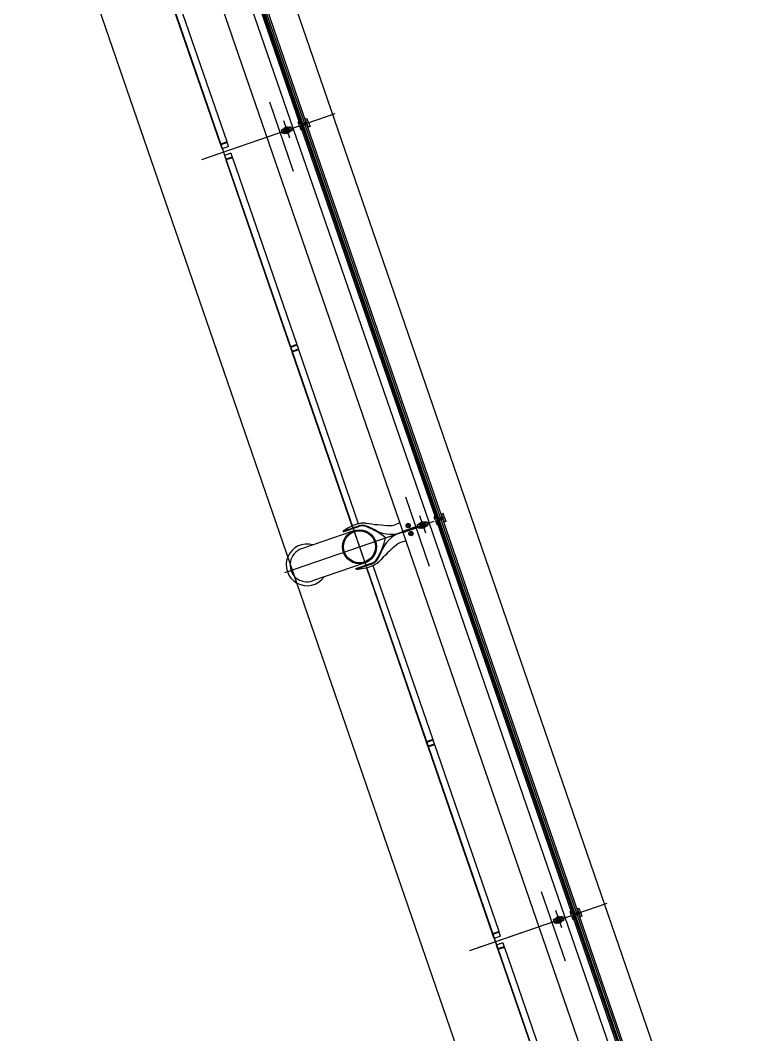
# Model space of a CAD drawing. Extents: x 809487 to 809680, y 818779 to 819225.
# Drawn here: x 809541.65 to 809546.83, y 819170.16 to 819177.45 of the extents above; entities that cross this region are included whole.
import ezdxf

# ---------------------------------------------------------------- set-up
doc = ezdxf.new("R2010")
doc.units = 0
for name, color, linetype in [('F-RC', 7, 'Continuous'), ('MAJ214__', 7, 'Continuous'), ('MAJ270__', 7, 'Continuous'), ('MAJ292__', 7, 'Continuous')]:
    doc.layers.add(name, color=color, linetype=linetype)

msp = doc.modelspace()

# ---------------------------------------------------------------- linework, layer by layer
at = {"layer": 'F-RC'}
for p, q in [((809543.0888, 819176.5606), (809542.6342, 819177.8807)), ((809543.1361, 819176.5769), (809542.6816, 819177.8966)), ((809543.1361, 819176.5769), (809543.0888, 819176.5606)), ((809543.1377, 819176.5721), (809543.0904, 819176.5558)), ((809543.1002, 819176.5275), (809543.0904, 819176.5558)), ((809543.0923, 819176.5565), (809543.0907, 819176.5612)), ((809543.1474, 819176.5438), (809543.1002, 819176.5275)), ((809543.1358, 819176.5715), (809543.1342, 819176.5762)), ((809543.1474, 819176.5438), (809543.1377, 819176.5721)), ((809543.1637, 819176.4965), (809543.1164, 819176.4802)), ((809543.1164, 819176.4802), (809543.1262, 819176.4518)), ((809543.1735, 819176.4681), (809543.1262, 819176.4518)), ((809543.1751, 819176.4634), (809543.1278, 819176.4471)), ((809543.1281, 819176.4525), (809543.1297, 819176.4478)), ((809543.1637, 819176.4965), (809543.1735, 819176.4681)), ((809543.1716, 819176.4675), (809543.1732, 819176.4627)), ((809543.1751, 819176.4634), (809543.6374, 819175.1208)), ((809543.1278, 819176.4471), (809543.5901, 819175.1045)), ((809543.6374, 819175.1208), (809543.5901, 819175.1045)), ((809543.6391, 819175.116), (809543.5918, 819175.0997)), ((809543.5918, 819175.0997), (809543.6015, 819175.0714)), ((809543.592, 819175.1051), (809543.5937, 819175.1004)), ((809543.6488, 819175.0877), (809543.6015, 819175.0714)), ((809543.6308, 819175.0762), (809543.6032, 819175.0667)), ((809543.6034, 819175.072), (809543.6051, 819175.0673)), ((809543.6504, 819175.0829), (809543.6308, 819175.0762)), ((809543.6355, 819175.1201), (809543.6372, 819175.1154)), ((809543.6391, 819175.116), (809543.6488, 819175.0877)), ((809543.6469, 819175.087), (809543.6486, 819175.0823)), ((809544.0807, 819173.8334), (809543.6504, 819175.0829)), ((809544.0336, 819173.8167), (809543.6032, 819175.0667)), ((809544.1365, 819173.5178), (809544.5669, 819172.2679)), ((809544.1839, 819173.5337), (809544.6141, 819172.2842)), ((809544.5945, 819172.2774), (809544.5669, 819172.2679)), ((809544.6158, 819172.2795), (809544.5685, 819172.2632)), ((809544.5782, 819172.2348), (809544.5685, 819172.2632)), ((809544.5704, 819172.2638), (809544.5687, 819172.2686)), ((809544.6255, 819172.2511), (809544.5782, 819172.2348)), ((809544.6272, 819172.2464), (809544.5799, 819172.2301)), ((809545.0422, 819170.8875), (809544.5799, 819172.2301)), ((809544.5818, 819172.2307), (809544.5801, 819172.2355)), ((809544.6141, 819172.2842), (809544.5945, 819172.2774)), ((809544.6139, 819172.2788), (809544.6122, 819172.2835)), ((809544.6255, 819172.2511), (809544.6158, 819172.2795)), ((809544.6253, 819172.2457), (809544.6236, 819172.2505)), ((809545.0895, 819170.9037), (809544.6272, 819172.2464)), ((809545.0895, 819170.9037), (809545.0422, 819170.8875)), ((809545.0911, 819170.899), (809545.0438, 819170.8827)), ((809545.0536, 819170.8544), (809545.0438, 819170.8827)), ((809545.0457, 819170.8834), (809545.0441, 819170.8881)), ((809545.1009, 819170.8706), (809545.0536, 819170.8544)), ((809545.0892, 819170.8984), (809545.0876, 819170.9031)), ((809545.1009, 819170.8706), (809545.0911, 819170.899)), ((809545.1171, 819170.8234), (809545.0699, 819170.8071)), ((809545.0699, 819170.8071), (809545.0796, 819170.7787)), ((809545.1269, 819170.795), (809545.0796, 819170.7787)), ((809545.1285, 819170.7903), (809545.0813, 819170.774)), ((809545.0813, 819170.774), (809545.5358, 819169.4539)), ((809545.0815, 819170.7794), (809545.0831, 819170.7746)), ((809545.1171, 819170.8234), (809545.1269, 819170.795)), ((809545.125, 819170.7944), (809545.1266, 819170.7896)), ((809545.1285, 819170.7903), (809545.5829, 819169.4706))]:
    msp.add_line(p, q, dxfattribs=at)
at = {"layer": 'MAJ214__'}
for p, q in [((809544.5869, 819173.8454), (809542.6351, 819179.5138)), ((809543.6708, 819176.7055), (809542.699, 819179.5278)), ((809543.6716, 819176.7057), (809542.6997, 819179.5281)), ((809543.681, 819176.709), (809542.7092, 819179.5313)), ((809543.6924, 819176.7129), (809542.7205, 819179.5353)), ((809543.5812, 819176.6839), (809543.5372, 819176.6687)), ((809543.5463, 819176.6639), (809543.5771, 819176.6745)), ((809543.547, 819176.6763), (809543.5688, 819176.6838)), ((809543.5477, 819176.6776), (809543.547, 819176.6763)), ((809543.547, 819176.6763), (809543.548, 819176.6735)), ((809543.5675, 819176.6844), (809543.5477, 819176.6776)), ((809543.548, 819176.6735), (809543.5698, 819176.681)), ((809543.5504, 819176.6743), (809543.5501, 819176.6737)), ((809543.5502, 819176.6732), (809543.5501, 819176.6737)), ((809543.5674, 819176.6802), (809543.568, 819176.6799)), ((809543.5675, 819176.6844), (809543.5688, 819176.6838)), ((809543.5682, 819176.6794), (809543.568, 819176.6799)), ((809543.5688, 819176.6838), (809543.5698, 819176.681)), ((809543.5847, 819176.6771), (809543.5771, 819176.6745)), ((809543.5823, 819176.6829), (809543.5927, 819176.6865)), ((809543.5927, 819176.6865), (809543.6025, 819176.6581)), ((809544.6475, 819173.8689), (809543.6757, 819176.6913)), ((809544.6483, 819173.8692), (809543.6764, 819176.6915)), ((809544.6577, 819173.8724), (809543.6859, 819176.6948)), ((809544.6691, 819173.8763), (809543.6972, 819176.6987)), ((809543.5265, 819176.6637), (809543.5369, 819176.6673)), ((809543.5363, 819176.6353), (809543.5265, 819176.6637)), ((809543.5467, 819176.6389), (809543.5363, 819176.6353)), ((809543.5386, 819176.6613), (809543.5462, 819176.6639)), ((809543.5519, 819176.6473), (809543.5443, 819176.6447)), ((809543.552, 819176.6474), (809543.5828, 819176.658)), ((809543.581, 819176.6484), (809543.5592, 819176.6409)), ((809543.5592, 819176.6409), (809543.5602, 819176.638)), ((809543.582, 819176.6455), (809543.5602, 819176.638)), ((809543.5615, 819176.6374), (809543.5602, 819176.638)), ((809543.5611, 819176.6415), (809543.5608, 819176.6425)), ((809543.5615, 819176.6374), (809543.5814, 819176.6442)), ((809543.5791, 819176.6477), (809543.5788, 819176.6487)), ((809543.581, 819176.6484), (809543.582, 819176.6455)), ((809543.5814, 819176.6442), (809543.582, 819176.6455)), ((809543.5921, 819176.6545), (809543.6025, 819176.6581)), ((809544.5032, 819173.8272), (809544.5136, 819173.8307)), ((809544.5579, 819173.8473), (809544.5139, 819173.8322)), ((809544.523, 819173.8274), (809544.5538, 819173.838)), ((809544.5237, 819173.8398), (809544.5455, 819173.8473)), ((809544.5244, 819173.841), (809544.5237, 819173.8398)), ((809544.5237, 819173.8398), (809544.5247, 819173.8369)), ((809544.5442, 819173.8479), (809544.5244, 819173.841)), ((809544.5247, 819173.8369), (809544.5465, 819173.8444)), ((809544.5271, 819173.8377), (809544.5268, 819173.8371)), ((809544.5269, 819173.8366), (809544.5268, 819173.8371)), ((809544.5441, 819173.8436), (809544.5447, 819173.8433)), ((809544.5442, 819173.8479), (809544.5455, 819173.8473)), ((809544.5449, 819173.8428), (809544.5447, 819173.8433)), ((809544.5455, 819173.8473), (809544.5465, 819173.8444)), ((809544.5614, 819173.8406), (809544.5538, 819173.838)), ((809544.559, 819173.8464), (809544.5694, 819173.8499)), ((809544.5694, 819173.8499), (809544.5727, 819173.8405)), ((809544.5727, 819173.8405), (809544.5869, 819173.8454)), ((809544.5759, 819173.831), (809544.5901, 819173.8359)), ((809544.5759, 819173.831), (809544.5792, 819173.8216)), ((809546.5419, 819168.1675), (809544.5901, 819173.8359)), ((809545.6243, 819171.0324), (809544.6524, 819173.8547)), ((809545.625, 819171.0326), (809544.6532, 819173.855)), ((809545.6344, 819171.0359), (809544.6626, 819173.8582)), ((809545.6458, 819171.0398), (809544.674, 819173.8621)), ((809544.3978, 819173.7803), (809544.5065, 819173.8177)), ((809544.401, 819173.7708), (809544.5098, 819173.8082)), ((809544.5065, 819173.8177), (809544.5032, 819173.8272)), ((809544.513, 819173.7988), (809544.5098, 819173.8082)), ((809544.5234, 819173.8024), (809544.513, 819173.7988)), ((809544.5153, 819173.8247), (809544.5229, 819173.8273)), ((809544.5286, 819173.8108), (809544.521, 819173.8082)), ((809544.5287, 819173.8108), (809544.5595, 819173.8214)), ((809544.5577, 819173.8118), (809544.536, 819173.8043)), ((809544.536, 819173.8043), (809544.5369, 819173.8015)), ((809544.5587, 819173.809), (809544.5369, 819173.8015)), ((809544.5382, 819173.8009), (809544.5369, 819173.8015)), ((809544.5378, 819173.805), (809544.5375, 819173.8059)), ((809544.5382, 819173.8009), (809544.5581, 819173.8077)), ((809544.5558, 819173.8111), (809544.5555, 819173.8121)), ((809544.5577, 819173.8118), (809544.5587, 819173.809)), ((809544.5581, 819173.8077), (809544.5587, 819173.809)), ((809544.5688, 819173.818), (809544.5792, 819173.8216)), ((809545.4799, 819170.9906), (809545.4904, 819170.9942)), ((809545.4897, 819170.9622), (809545.4799, 819170.9906)), ((809545.5346, 819171.0107), (809545.4906, 819170.9956)), ((809545.492, 819170.9881), (809545.4996, 819170.9908)), ((809545.4998, 819170.9908), (809545.5305, 819171.0014)), ((809545.5004, 819171.0032), (809545.5222, 819171.0107)), ((809545.5011, 819171.0045), (809545.5004, 819171.0032)), ((809545.5004, 819171.0032), (809545.5014, 819171.0004)), ((809545.5209, 819171.0113), (809545.5011, 819171.0045)), ((809545.5014, 819171.0004), (809545.5232, 819171.0079)), ((809545.5038, 819171.0012), (809545.5035, 819171.0006)), ((809545.5036, 819171.0001), (809545.5035, 819171.0006)), ((809545.5208, 819171.0071), (809545.5214, 819171.0067)), ((809545.5209, 819171.0113), (809545.5222, 819171.0107)), ((809545.5216, 819171.0063), (809545.5214, 819171.0067)), ((809545.5222, 819171.0107), (809545.5232, 819171.0079)), ((809545.5381, 819171.004), (809545.5305, 819171.0014)), ((809545.5357, 819171.0098), (809545.5461, 819171.0134)), ((809545.5461, 819171.0134), (809545.5559, 819170.985)), ((809546.601, 819168.1958), (809545.6291, 819171.0182)), ((809546.6017, 819168.1961), (809545.6299, 819171.0184)), ((809546.6111, 819168.1993), (809545.6393, 819171.0217)), ((809546.6225, 819168.2032), (809545.6507, 819171.0256)), ((809545.5001, 819170.9658), (809545.4897, 819170.9622)), ((809545.5053, 819170.9742), (809545.4977, 819170.9716)), ((809545.5055, 819170.9743), (809545.5362, 819170.9849)), ((809545.5344, 819170.9752), (809545.5127, 819170.9678)), ((809545.5127, 819170.9678), (809545.5136, 819170.9649)), ((809545.5354, 819170.9724), (809545.5136, 819170.9649)), ((809545.5149, 819170.9643), (809545.5136, 819170.9649)), ((809545.5145, 819170.9684), (809545.5142, 819170.9694)), ((809545.5149, 819170.9643), (809545.5348, 819170.9711)), ((809545.5325, 819170.9746), (809545.5322, 819170.9755)), ((809545.5344, 819170.9752), (809545.5354, 819170.9724)), ((809545.5348, 819170.9711), (809545.5354, 819170.9724)), ((809545.5455, 819170.9814), (809545.5559, 819170.985))]:
    msp.add_line(p, q, dxfattribs=at)
for points in [[(809543.5478, 819176.638), (809543.5918, 819176.6531)], [(809543.9693, 819173.7798), (809544.0821, 819173.8187)], [(809544.5245, 819173.8014), (809544.5685, 819173.8166)], [(809544.0632, 819173.5074), (809544.176, 819173.5462)], [(809545.5012, 819170.9649), (809545.5452, 819170.98)]]:
    msp.add_lwpolyline(points, dxfattribs=at)
for centre, radius in [((809543.5645, 819176.6609), 0.006), ((809544.4369, 819173.8202), 0.0155), ((809544.4369, 819173.8202), 0.0135), ((809544.5412, 819173.8244), 0.006), ((809544.4369, 819173.8202), 0.0042), ((809544.4564, 819173.7634), 0.0155), ((809544.4564, 819173.7634), 0.0135), ((809544.4564, 819173.7634), 0.0042), ((809545.5179, 819170.9878), 0.006)]:
    msp.add_circle(centre, radius, dxfattribs=at)
for centre, radius, start, end in [((809543.5645, 819176.6609), 0.0109, 101.1265, 116.87349), ((809543.5645, 819176.6609), 0.0095, 146.69488, 251.30512), ((809543.5645, 819176.6609), 0.0109, 281.1265, 296.87349), ((809543.5645, 819176.6609), 0.0095, 325.18264, 72.81736), ((809544.5412, 819173.8244), 0.0095, 146.69488, 251.30512), ((809544.5412, 819173.8244), 0.0109, 101.1265, 116.87349), ((809544.5412, 819173.8244), 0.0095, 325.18264, 72.81736), ((809544.1079, 819173.7438), 0.0792, 68.03764, 109), ((809543.9255, 819173.2914), 0.567, 59.89592, 68.03764), ((809544.2199, 819173.7992), 0.02, 239.89592, 251.32459), ((809544.3118, 819173.9889), 0.2307, 244.76877, 292.32268), ((809544.4618, 819173.5535), 0.2307, 105.67731, 153.23123), ((809544.4618, 819173.5535), 0.2307, 105.67731, 112.32268), ((809544.3118, 819173.9889), 0.2307, 285.67731, 292.32268), ((809544.5412, 819173.8244), 0.0109, 281.1265, 296.87349), ((809543.7279, 819173.8653), 0.567, 329.96236, 338.10407), ((809544.2726, 819173.6464), 0.02, 146.67541, 158.10407), ((809544.1502, 819173.6211), 0.0792, 289, 329.96236), ((809545.5179, 819170.9878), 0.0095, 146.69488, 251.30512), ((809545.5179, 819170.9878), 0.0109, 101.1265, 116.87349), ((809545.5179, 819170.9878), 0.0095, 325.18264, 72.81736), ((809545.5179, 819170.9878), 0.0109, 281.1265, 296.87349)]:
    msp.add_arc(centre, radius, start, end, dxfattribs=at)
for points, degree in [([(809543.5596, 819176.6707), (809543.5584, 819176.669), (809543.5574, 819176.6674)], 2), ([(809543.5661, 819176.6704), (809543.5643, 819176.671), (809543.5624, 819176.6717)], 2), ([(809543.5675, 819176.6699), (809543.5674, 819176.67), (809543.5672, 819176.6701), (809543.5667, 819176.6702), (809543.5665, 819176.6703), (809543.5663, 819176.6703), (809543.5662, 819176.6704), (809543.5661, 819176.6704), (809543.5661, 819176.6704), (809543.5661, 819176.6704)], 3), ([(809543.5828, 819176.658), (809543.5828, 819176.658), (809543.5828, 819176.658), (809543.5827, 819176.6582), (809543.5827, 819176.6584), (809543.5826, 819176.6589), (809543.5825, 819176.6593), (809543.5823, 819176.6606), (809543.5822, 819176.6616), (809543.5817, 819176.6639), (809543.5814, 819176.665), (809543.5807, 819176.6674), (809543.5802, 819176.6685), (809543.5792, 819176.6706), (809543.5787, 819176.6715), (809543.578, 819176.6728), (809543.5777, 819176.6733), (809543.5774, 819176.6739), (809543.5772, 819176.6741), (809543.5772, 819176.6744), (809543.5771, 819176.6745), (809543.5771, 819176.6745)], 3), ([(809543.5812, 819176.6839), (809543.5812, 819176.6839), (809543.5813, 819176.6839), (809543.5813, 819176.6839), (809543.5814, 819176.6838), (809543.5815, 819176.6838), (809543.5815, 819176.6838), (809543.5816, 819176.6838), (809543.5816, 819176.6837), (809543.5816, 819176.6837), (809543.5817, 819176.6837), (809543.5817, 819176.6836), (809543.5818, 819176.6836), (809543.5818, 819176.6835), (809543.5819, 819176.6835), (809543.5819, 819176.6835)], 3), ([(809543.5819, 819176.6835), (809543.5823, 819176.683), (809543.5826, 819176.6825), (809543.5833, 819176.6815), (809543.5836, 819176.681), (809543.5841, 819176.68), (809543.5844, 819176.6795), (809543.5848, 819176.6787), (809543.5849, 819176.6784), (809543.585, 819176.6781)], 3), ([(809543.5851, 819176.6779), (809543.5851, 819176.6779), (809543.5851, 819176.6778), (809543.5851, 819176.6777), (809543.5851, 819176.6777), (809543.5851, 819176.6775), (809543.5851, 819176.6774), (809543.585, 819176.6773), (809543.5849, 819176.6773), (809543.5848, 819176.6772), (809543.5848, 819176.6772), (809543.5847, 819176.6771), (809543.5847, 819176.6771), (809543.5847, 819176.6771)], 3), ([(809543.5851, 819176.6779), (809543.5851, 819176.6779), (809543.5851, 819176.6779), (809543.5851, 819176.678), (809543.5851, 819176.678), (809543.585, 819176.678), (809543.585, 819176.6781), (809543.585, 819176.6781)], 3), ([(809543.5369, 819176.668), (809543.5369, 819176.668), (809543.5369, 819176.6681), (809543.537, 819176.6682), (809543.537, 819176.6683), (809543.537, 819176.6683), (809543.537, 819176.6684), (809543.537, 819176.6684), (809543.537, 819176.6685), (809543.537, 819176.6685), (809543.5371, 819176.6685), (809543.5371, 819176.6686), (809543.5371, 819176.6686), (809543.5372, 819176.6687), (809543.5372, 819176.6687), (809543.5372, 819176.6687)], 3), ([(809543.5378, 819176.6618), (809543.5377, 819176.6621), (809543.5376, 819176.6625), (809543.5374, 819176.6634), (809543.5373, 819176.6639), (809543.5371, 819176.665), (809543.537, 819176.6656), (809543.537, 819176.6668), (809543.5369, 819176.6674), (809543.5369, 819176.668)], 3), ([(809543.5378, 819176.6618), (809543.5378, 819176.6618), (809543.5378, 819176.6618), (809543.5378, 819176.6617), (809543.5378, 819176.6617), (809543.5378, 819176.6617), (809543.5378, 819176.6616), (809543.5378, 819176.6616)], 3), ([(809543.5386, 819176.6613), (809543.5386, 819176.6613), (809543.5386, 819176.6613), (809543.5386, 819176.6612), (809543.5385, 819176.6612), (809543.5384, 819176.6612), (809543.5384, 819176.6612), (809543.5383, 819176.6612), (809543.5382, 819176.6613), (809543.5381, 819176.6613), (809543.538, 819176.6614), (809543.5379, 819176.6615), (809543.5379, 819176.6616), (809543.5378, 819176.6616)], 3), ([(809543.5439, 819176.6439), (809543.5439, 819176.644), (809543.5439, 819176.644), (809543.5439, 819176.6441), (809543.5439, 819176.6442), (809543.5439, 819176.6443), (809543.5439, 819176.6444), (809543.544, 819176.6445), (809543.5441, 819176.6446), (809543.5442, 819176.6447), (809543.5442, 819176.6447), (809543.5443, 819176.6447), (809543.5443, 819176.6447), (809543.5443, 819176.6447)], 3), ([(809543.5439, 819176.6439), (809543.5439, 819176.6439), (809543.5439, 819176.6439), (809543.5439, 819176.6439), (809543.544, 819176.6439), (809543.544, 819176.6438), (809543.544, 819176.6438), (809543.544, 819176.6437)], 3), ([(809543.5471, 819176.6384), (809543.5468, 819176.6389), (809543.5464, 819176.6394), (809543.5457, 819176.6403), (809543.5454, 819176.6408), (809543.5449, 819176.6418), (809543.5446, 819176.6423), (809543.5443, 819176.6431), (809543.5441, 819176.6434), (809543.544, 819176.6437)], 3), ([(809543.5462, 819176.6639), (809543.5462, 819176.6639), (809543.5462, 819176.6638), (809543.5463, 819176.6637), (809543.5463, 819176.6635), (809543.5464, 819176.6629), (809543.5465, 819176.6625), (809543.5467, 819176.6613), (809543.5468, 819176.6603), (809543.5473, 819176.658), (809543.5476, 819176.6568), (809543.5483, 819176.6545), (809543.5488, 819176.6534), (809543.5498, 819176.6513), (809543.5503, 819176.6504), (809543.551, 819176.649), (809543.5513, 819176.6486), (809543.5517, 819176.6479), (809543.5518, 819176.6477), (809543.5519, 819176.6474), (809543.5519, 819176.6474), (809543.5519, 819176.6473)], 3), ([(809543.5462, 819176.6639), (809543.5462, 819176.6639), (809543.5463, 819176.6639), (809543.5463, 819176.6639)], 2), ([(809543.5478, 819176.638), (809543.5478, 819176.638), (809543.5477, 819176.638), (809543.5477, 819176.638), (809543.5476, 819176.638), (809543.5475, 819176.638), (809543.5475, 819176.638), (809543.5475, 819176.6381), (809543.5474, 819176.6381), (809543.5474, 819176.6381), (809543.5473, 819176.6382), (809543.5473, 819176.6382), (809543.5473, 819176.6382), (809543.5472, 819176.6383), (809543.5472, 819176.6384), (809543.5471, 819176.6384)], 3), ([(809543.552, 819176.6474), (809543.552, 819176.6474), (809543.5519, 819176.6473), (809543.5519, 819176.6473)], 2), ([(809543.552, 819176.6474), (809543.552, 819176.6474), (809543.5519, 819176.6473), (809543.5519, 819176.6473)], 2), ([(809543.5574, 819176.6674), (809543.5574, 819176.6674), (809543.5574, 819176.6674), (809543.5573, 819176.6673), (809543.5573, 819176.6672), (809543.5571, 819176.667), (809543.557, 819176.6668), (809543.5568, 819176.6665), (809543.5567, 819176.6663), (809543.5566, 819176.6661)], 3), ([(809543.5615, 819176.6519), (809543.5616, 819176.6519), (809543.5619, 819176.6518), (809543.5623, 819176.6517), (809543.5625, 819176.6516), (809543.5627, 819176.6515), (809543.5628, 819176.6515), (809543.5629, 819176.6514), (809543.5629, 819176.6514), (809543.5629, 819176.6514)], 3), ([(809543.5629, 819176.6514), (809543.5647, 819176.6508), (809543.5666, 819176.6502)], 2), ([(809543.5695, 819176.6512), (809543.5706, 819176.6529), (809543.5716, 819176.6544)], 2), ([(809543.5716, 819176.6544), (809543.5716, 819176.6544), (809543.5716, 819176.6544), (809543.5717, 819176.6545), (809543.5717, 819176.6546), (809543.5719, 819176.6548), (809543.572, 819176.655), (809543.5722, 819176.6554), (809543.5723, 819176.6555), (809543.5724, 819176.6557)], 3), ([(809543.5904, 819176.6606), (809543.5898, 819176.6604), (809543.5891, 819176.6601), (809543.5875, 819176.6596), (809543.5866, 819176.6593), (809543.585, 819176.6587), (809543.5844, 819176.6585), (809543.5835, 819176.6582), (809543.5832, 819176.6581), (809543.5828, 819176.658)], 3), ([(809543.5904, 819176.6606), (809543.5895, 819176.6603), (809543.5887, 819176.66), (809543.5878, 819176.6597), (809543.5865, 819176.6593), (809543.5853, 819176.6588), (809543.584, 819176.6584), (809543.5836, 819176.6582), (809543.5832, 819176.6581), (809543.5828, 819176.658)], 3), ([(809543.5904, 819176.6606), (809543.5904, 819176.6606), (809543.5904, 819176.6606), (809543.5905, 819176.6606), (809543.5905, 819176.6606), (809543.5906, 819176.6606), (809543.5906, 819176.6606), (809543.5907, 819176.6606), (809543.5908, 819176.6606), (809543.5909, 819176.6605), (809543.591, 819176.6605), (809543.5911, 819176.6604), (809543.5912, 819176.6603), (809543.5912, 819176.6602)], 3), ([(809543.5912, 819176.66), (809543.5912, 819176.66), (809543.5912, 819176.6601), (809543.5912, 819176.6601), (809543.5912, 819176.6601), (809543.5912, 819176.6602), (809543.5912, 819176.6602), (809543.5912, 819176.6602)], 3), ([(809543.5912, 819176.66), (809543.5913, 819176.6597), (809543.5914, 819176.6594), (809543.5916, 819176.6585), (809543.5917, 819176.658), (809543.5919, 819176.6568), (809543.592, 819176.6563), (809543.5921, 819176.6551), (809543.5921, 819176.6545), (809543.5921, 819176.6539)], 3), ([(809543.5921, 819176.6539), (809543.5921, 819176.6538), (809543.5921, 819176.6537), (809543.5921, 819176.6536), (809543.592, 819176.6536), (809543.592, 819176.6535), (809543.592, 819176.6535), (809543.592, 819176.6534), (809543.592, 819176.6534), (809543.592, 819176.6533), (809543.5919, 819176.6533), (809543.5919, 819176.6532), (809543.5919, 819176.6532), (809543.5918, 819176.6532), (809543.5918, 819176.6531), (809543.5918, 819176.6531)], 3), ([(809544.5136, 819173.8314), (809544.5136, 819173.8315), (809544.5136, 819173.8316), (809544.5137, 819173.8317), (809544.5137, 819173.8317), (809544.5137, 819173.8318), (809544.5137, 819173.8318), (809544.5137, 819173.8319), (809544.5137, 819173.8319), (809544.5137, 819173.832), (809544.5138, 819173.832), (809544.5138, 819173.8321), (809544.5138, 819173.8321), (809544.5139, 819173.8321), (809544.5139, 819173.8322), (809544.5139, 819173.8322)], 3), ([(809544.5145, 819173.8253), (809544.5144, 819173.8256), (809544.5143, 819173.8259), (809544.5141, 819173.8268), (809544.514, 819173.8273), (809544.5138, 819173.8285), (809544.5137, 819173.829), (809544.5137, 819173.8302), (809544.5136, 819173.8308), (809544.5136, 819173.8314)], 3), ([(809544.5341, 819173.8309), (809544.5341, 819173.8309), (809544.5341, 819173.8309), (809544.5341, 819173.8308), (809544.534, 819173.8307), (809544.5338, 819173.8305), (809544.5337, 819173.8303), (809544.5335, 819173.8299), (809544.5334, 819173.8297), (809544.5333, 819173.8296)], 3), ([(809544.5363, 819173.8341), (809544.5351, 819173.8324), (809544.5341, 819173.8309)], 2), ([(809544.5428, 819173.8339), (809544.5411, 819173.8344), (809544.5391, 819173.8351)], 2), ([(809544.5443, 819173.8334), (809544.5441, 819173.8334), (809544.5439, 819173.8335), (809544.5435, 819173.8336), (809544.5433, 819173.8337), (809544.543, 819173.8338), (809544.5429, 819173.8338), (809544.5428, 819173.8339), (809544.5428, 819173.8339), (809544.5428, 819173.8339)], 3), ([(809544.5595, 819173.8214), (809544.5595, 819173.8214), (809544.5595, 819173.8214), (809544.5595, 819173.8216), (809544.5594, 819173.8218), (809544.5593, 819173.8224), (809544.5592, 819173.8228), (809544.559, 819173.824), (809544.5589, 819173.825), (809544.5584, 819173.8273), (809544.5582, 819173.8285), (809544.5574, 819173.8308), (809544.5569, 819173.8319), (809544.5559, 819173.834), (809544.5554, 819173.8349), (809544.5547, 819173.8362), (809544.5544, 819173.8367), (809544.5541, 819173.8374), (809544.554, 819173.8376), (809544.5539, 819173.8378), (809544.5538, 819173.8379), (809544.5538, 819173.838)], 3), ([(809544.5579, 819173.8473), (809544.5579, 819173.8473), (809544.558, 819173.8473), (809544.5581, 819173.8473), (809544.5581, 819173.8473), (809544.5582, 819173.8473), (809544.5582, 819173.8472), (809544.5583, 819173.8472), (809544.5583, 819173.8472), (809544.5583, 819173.8471), (809544.5584, 819173.8471), (809544.5584, 819173.8471), (809544.5585, 819173.847), (809544.5585, 819173.847), (809544.5586, 819173.8469), (809544.5586, 819173.8469)], 3), ([(809544.5586, 819173.8469), (809544.559, 819173.8464), (809544.5593, 819173.8459), (809544.56, 819173.8449), (809544.5603, 819173.8445), (809544.5608, 819173.8435), (809544.5611, 819173.843), (809544.5615, 819173.8422), (809544.5616, 819173.8419), (809544.5617, 819173.8415)], 3), ([(809544.5618, 819173.8413), (809544.5618, 819173.8413), (809544.5618, 819173.8413), (809544.5618, 819173.8412), (809544.5618, 819173.8411), (809544.5618, 819173.8409), (809544.5618, 819173.8409), (809544.5617, 819173.8408), (809544.5616, 819173.8407), (809544.5615, 819173.8406), (809544.5615, 819173.8406), (809544.5614, 819173.8406), (809544.5614, 819173.8406), (809544.5614, 819173.8406)], 3), ([(809544.5618, 819173.8413), (809544.5618, 819173.8414), (809544.5618, 819173.8414), (809544.5618, 819173.8414), (809544.5618, 819173.8414), (809544.5617, 819173.8415), (809544.5617, 819173.8415), (809544.5617, 819173.8415)], 3), ([(809544.5145, 819173.8253), (809544.5145, 819173.8252), (809544.5145, 819173.8252), (809544.5145, 819173.8252), (809544.5145, 819173.8251), (809544.5145, 819173.8251), (809544.5145, 819173.8251), (809544.5145, 819173.8251)], 3), ([(809544.5153, 819173.8247), (809544.5153, 819173.8247), (809544.5153, 819173.8247), (809544.5153, 819173.8247), (809544.5152, 819173.8247), (809544.5151, 819173.8247), (809544.5151, 819173.8247), (809544.515, 819173.8247), (809544.5149, 819173.8247), (809544.5148, 819173.8248), (809544.5147, 819173.8248), (809544.5146, 819173.8249), (809544.5146, 819173.825), (809544.5145, 819173.8251)], 3), ([(809544.5206, 819173.8074), (809544.5206, 819173.8074), (809544.5206, 819173.8074), (809544.5206, 819173.8076), (809544.5206, 819173.8076), (809544.5206, 819173.8078), (809544.5207, 819173.8079), (809544.5207, 819173.808), (809544.5208, 819173.808), (809544.5209, 819173.8081), (809544.5209, 819173.8081), (809544.521, 819173.8082), (809544.521, 819173.8082), (809544.521, 819173.8082)], 3), ([(809544.5206, 819173.8074), (809544.5206, 819173.8074), (809544.5206, 819173.8074), (809544.5206, 819173.8073), (809544.5207, 819173.8073), (809544.5207, 819173.8072), (809544.5207, 819173.8072), (809544.5207, 819173.8072)], 3), ([(809544.5238, 819173.8018), (809544.5235, 819173.8023), (809544.5231, 819173.8028), (809544.5224, 819173.8038), (809544.5221, 819173.8043), (809544.5216, 819173.8053), (809544.5213, 819173.8058), (809544.521, 819173.8066), (809544.5208, 819173.8069), (809544.5207, 819173.8072)], 3), ([(809544.5229, 819173.8273), (809544.5229, 819173.8273), (809544.523, 819173.8273), (809544.523, 819173.8274)], 2), ([(809544.5229, 819173.8273), (809544.5229, 819173.8273), (809544.5229, 819173.8273), (809544.523, 819173.8271), (809544.523, 819173.8269), (809544.5231, 819173.8264), (809544.5232, 819173.826), (809544.5234, 819173.8247), (809544.5235, 819173.8237), (809544.524, 819173.8214), (809544.5243, 819173.8202), (809544.525, 819173.8179), (809544.5255, 819173.8168), (809544.5265, 819173.8147), (809544.527, 819173.8138), (809544.5277, 819173.8125), (809544.528, 819173.812), (809544.5284, 819173.8114), (809544.5285, 819173.8111), (809544.5286, 819173.8109), (809544.5286, 819173.8108), (809544.5286, 819173.8108)], 3), ([(809544.5245, 819173.8014), (809544.5245, 819173.8014), (809544.5244, 819173.8014), (809544.5244, 819173.8014), (809544.5243, 819173.8014), (809544.5243, 819173.8015), (809544.5242, 819173.8015), (809544.5242, 819173.8015), (809544.5241, 819173.8015), (809544.5241, 819173.8016), (809544.524, 819173.8016), (809544.524, 819173.8017), (809544.524, 819173.8017), (809544.5239, 819173.8018), (809544.5239, 819173.8018), (809544.5238, 819173.8018)], 3), ([(809544.5287, 819173.8108), (809544.5287, 819173.8108), (809544.5286, 819173.8108), (809544.5286, 819173.8108)], 2), ([(809544.5287, 819173.8108), (809544.5287, 819173.8108), (809544.5286, 819173.8108), (809544.5286, 819173.8108)], 2), ([(809544.5382, 819173.8154), (809544.5384, 819173.8153), (809544.5386, 819173.8152), (809544.539, 819173.8151), (809544.5392, 819173.815), (809544.5394, 819173.8149), (809544.5395, 819173.8149), (809544.5396, 819173.8149), (809544.5396, 819173.8149), (809544.5396, 819173.8149)], 3), ([(809544.5396, 819173.8149), (809544.5414, 819173.8143), (809544.5433, 819173.8136)], 2), ([(809544.5462, 819173.8146), (809544.5473, 819173.8163), (809544.5483, 819173.8178)], 2), ([(809544.5483, 819173.8178), (809544.5483, 819173.8179), (809544.5483, 819173.8179), (809544.5484, 819173.818), (809544.5484, 819173.818), (809544.5486, 819173.8183), (809544.5487, 819173.8184), (809544.5489, 819173.8188), (809544.549, 819173.819), (809544.5491, 819173.8192)], 3), ([(809544.5671, 819173.824), (809544.5665, 819173.8238), (809544.5658, 819173.8236), (809544.5642, 819173.823), (809544.5633, 819173.8227), (809544.5617, 819173.8222), (809544.5611, 819173.822), (809544.5602, 819173.8216), (809544.5599, 819173.8215), (809544.5595, 819173.8214)], 3), ([(809544.5671, 819173.824), (809544.5662, 819173.8237), (809544.5654, 819173.8234), (809544.5645, 819173.8231), (809544.5632, 819173.8227), (809544.562, 819173.8223), (809544.5607, 819173.8218), (809544.5603, 819173.8217), (809544.5599, 819173.8215), (809544.5595, 819173.8214)], 3), ([(809544.5671, 819173.824), (809544.5671, 819173.824), (809544.5671, 819173.824), (809544.5672, 819173.824), (809544.5672, 819173.8241), (809544.5673, 819173.8241), (809544.5673, 819173.8241), (809544.5674, 819173.8241), (809544.5675, 819173.824), (809544.5677, 819173.824), (809544.5677, 819173.8239), (809544.5678, 819173.8238), (809544.5679, 819173.8237), (809544.5679, 819173.8237)], 3), ([(809544.5679, 819173.8235), (809544.5679, 819173.8235), (809544.5679, 819173.8235), (809544.5679, 819173.8236), (809544.5679, 819173.8236), (809544.5679, 819173.8236), (809544.5679, 819173.8236), (809544.5679, 819173.8237)], 3), ([(809544.5679, 819173.8235), (809544.568, 819173.8231), (809544.5681, 819173.8228), (809544.5683, 819173.8219), (809544.5684, 819173.8214), (809544.5686, 819173.8203), (809544.5687, 819173.8197), (809544.5688, 819173.8185), (809544.5688, 819173.8179), (809544.5688, 819173.8173)], 3), ([(809544.5688, 819173.8173), (809544.5688, 819173.8172), (809544.5688, 819173.8172), (809544.5688, 819173.8171), (809544.5688, 819173.817), (809544.5687, 819173.817), (809544.5687, 819173.8169), (809544.5687, 819173.8169), (809544.5687, 819173.8168), (809544.5687, 819173.8168), (809544.5687, 819173.8167), (809544.5686, 819173.8167), (809544.5686, 819173.8166), (809544.5685, 819173.8166), (809544.5685, 819173.8166), (809544.5685, 819173.8166)], 3), ([(809545.4903, 819170.9949), (809545.4903, 819170.9949), (809545.4903, 819170.995), (809545.4904, 819170.9951), (809545.4904, 819170.9951), (809545.4904, 819170.9952), (809545.4904, 819170.9953), (809545.4904, 819170.9953), (809545.4904, 819170.9953), (809545.4905, 819170.9954), (809545.4905, 819170.9954), (809545.4905, 819170.9955), (809545.4905, 819170.9955), (809545.4906, 819170.9956), (809545.4906, 819170.9956), (809545.4906, 819170.9956)], 3), ([(809545.4912, 819170.9887), (809545.4911, 819170.989), (809545.491, 819170.9894), (809545.4908, 819170.9902), (809545.4907, 819170.9908), (809545.4905, 819170.9919), (809545.4905, 819170.9925), (809545.4904, 819170.9937), (809545.4903, 819170.9943), (809545.4903, 819170.9949)], 3), ([(809545.4912, 819170.9887), (809545.4912, 819170.9887), (809545.4912, 819170.9887), (809545.4912, 819170.9886), (809545.4912, 819170.9886), (809545.4912, 819170.9885), (809545.4912, 819170.9885), (809545.4912, 819170.9885)], 3), ([(809545.492, 819170.9881), (809545.492, 819170.9881), (809545.492, 819170.9881), (809545.492, 819170.9881), (809545.4919, 819170.9881), (809545.4918, 819170.9881), (809545.4918, 819170.9881), (809545.4917, 819170.9881), (809545.4916, 819170.9881), (809545.4915, 819170.9882), (809545.4914, 819170.9883), (809545.4913, 819170.9884), (809545.4913, 819170.9884), (809545.4912, 819170.9885)], 3), ([(809545.4996, 819170.9908), (809545.4996, 819170.9907), (809545.4996, 819170.9907), (809545.4997, 819170.9906), (809545.4997, 819170.9904), (809545.4999, 819170.9898), (809545.4999, 819170.9894), (809545.5001, 819170.9882), (809545.5002, 819170.9871), (809545.5007, 819170.9849), (809545.501, 819170.9837), (809545.5017, 819170.9814), (809545.5022, 819170.9803), (809545.5032, 819170.9782), (809545.5037, 819170.9772), (809545.5044, 819170.9759), (809545.5047, 819170.9755), (809545.5051, 819170.9748), (809545.5052, 819170.9746), (809545.5053, 819170.9743), (809545.5053, 819170.9743), (809545.5053, 819170.9742)], 3), ([(809545.4996, 819170.9908), (809545.4996, 819170.9908), (809545.4997, 819170.9908), (809545.4998, 819170.9908)], 2), ([(809545.5108, 819170.9943), (809545.5108, 819170.9943), (809545.5108, 819170.9943), (809545.5108, 819170.9942), (809545.5107, 819170.9941), (809545.5106, 819170.9939), (809545.5104, 819170.9937), (809545.5102, 819170.9934), (809545.5101, 819170.9932), (809545.51, 819170.993)], 3), ([(809545.513, 819170.9976), (809545.5118, 819170.9959), (809545.5108, 819170.9943)], 2), ([(809545.5195, 819170.9973), (809545.5178, 819170.9979), (809545.5158, 819170.9986)], 2), ([(809545.521, 819170.9968), (809545.5208, 819170.9969), (809545.5206, 819170.9969), (809545.5202, 819170.9971), (809545.52, 819170.9971), (809545.5197, 819170.9972), (809545.5196, 819170.9973), (809545.5195, 819170.9973), (809545.5195, 819170.9973), (809545.5195, 819170.9973)], 3), ([(809545.5362, 819170.9849), (809545.5362, 819170.9849), (809545.5362, 819170.9849), (809545.5362, 819170.985), (809545.5361, 819170.9852), (809545.536, 819170.9858), (809545.5359, 819170.9862), (809545.5357, 819170.9875), (809545.5356, 819170.9885), (809545.5352, 819170.9907), (809545.5349, 819170.9919), (809545.5341, 819170.9943), (809545.5336, 819170.9954), (809545.5326, 819170.9975), (809545.5321, 819170.9984), (809545.5314, 819170.9997), (809545.5311, 819171.0002), (809545.5308, 819171.0008), (809545.5307, 819171.001), (809545.5306, 819171.0013), (809545.5305, 819171.0014), (809545.5305, 819171.0014)], 3), ([(809545.5346, 819171.0107), (809545.5346, 819171.0108), (809545.5347, 819171.0108), (809545.5348, 819171.0107), (809545.5348, 819171.0107), (809545.5349, 819171.0107), (809545.5349, 819171.0107), (809545.535, 819171.0107), (809545.535, 819171.0106), (809545.535, 819171.0106), (809545.5351, 819171.0106), (809545.5351, 819171.0105), (809545.5352, 819171.0105), (809545.5352, 819171.0104), (809545.5353, 819171.0104), (809545.5353, 819171.0103)], 3), ([(809545.5353, 819171.0103), (809545.5357, 819171.0099), (809545.536, 819171.0094), (809545.5367, 819171.0084), (809545.537, 819171.0079), (809545.5375, 819171.0069), (809545.5378, 819171.0064), (809545.5382, 819171.0056), (809545.5383, 819171.0053), (809545.5384, 819171.005)], 3), ([(809545.5438, 819170.9875), (809545.5432, 819170.9873), (809545.5425, 819170.987), (809545.5409, 819170.9865), (809545.54, 819170.9862), (809545.5384, 819170.9856), (809545.5378, 819170.9854), (809545.5369, 819170.9851), (809545.5366, 819170.985), (809545.5362, 819170.9849)], 3), ([(809545.5438, 819170.9875), (809545.543, 819170.9872), (809545.5421, 819170.9869), (809545.5412, 819170.9866), (809545.5399, 819170.9861), (809545.5387, 819170.9857), (809545.5374, 819170.9853), (809545.537, 819170.9851), (809545.5366, 819170.985), (809545.5362, 819170.9849)], 3), ([(809545.5385, 819171.0048), (809545.5385, 819171.0048), (809545.5385, 819171.0047), (809545.5385, 819171.0046), (809545.5385, 819171.0045), (809545.5385, 819171.0044), (809545.5385, 819171.0043), (809545.5384, 819171.0042), (809545.5383, 819171.0042), (809545.5382, 819171.0041), (809545.5382, 819171.004), (809545.5381, 819171.004), (809545.5381, 819171.004), (809545.5381, 819171.004)], 3), ([(809545.5385, 819171.0048), (809545.5385, 819171.0048), (809545.5385, 819171.0048), (809545.5385, 819171.0049), (809545.5385, 819171.0049), (809545.5384, 819171.0049), (809545.5384, 819171.005), (809545.5384, 819171.005)], 3), ([(809545.5438, 819170.9875), (809545.5438, 819170.9875), (809545.5438, 819170.9875), (809545.5439, 819170.9875), (809545.5439, 819170.9875), (809545.544, 819170.9875), (809545.544, 819170.9875), (809545.5441, 819170.9875), (809545.5442, 819170.9875), (809545.5444, 819170.9874), (809545.5444, 819170.9874), (809545.5445, 819170.9872), (809545.5446, 819170.9872), (809545.5446, 819170.9871)], 3), ([(809545.5447, 819170.9869), (809545.5446, 819170.9869), (809545.5446, 819170.987), (809545.5446, 819170.987), (809545.5446, 819170.987), (809545.5446, 819170.9871), (809545.5446, 819170.9871), (809545.5446, 819170.9871)], 3), ([(809545.5447, 819170.9869), (809545.5447, 819170.9866), (809545.5448, 819170.9862), (809545.545, 819170.9854), (809545.5451, 819170.9848), (809545.5453, 819170.9837), (809545.5454, 819170.9832), (809545.5455, 819170.982), (809545.5455, 819170.9814), (809545.5455, 819170.9808)], 3), ([(809545.4973, 819170.9708), (809545.4973, 819170.9709), (809545.4973, 819170.9709), (809545.4973, 819170.971), (809545.4973, 819170.9711), (809545.4973, 819170.9712), (809545.4974, 819170.9713), (809545.4974, 819170.9714), (809545.4975, 819170.9715), (809545.4976, 819170.9715), (809545.4976, 819170.9716), (809545.4977, 819170.9716), (809545.4977, 819170.9716), (809545.4977, 819170.9716)], 3), ([(809545.4973, 819170.9708), (809545.4973, 819170.9708), (809545.4973, 819170.9708), (809545.4974, 819170.9708), (809545.4974, 819170.9707), (809545.4974, 819170.9707), (809545.4974, 819170.9707), (809545.4974, 819170.9706)], 3), ([(809545.5005, 819170.9653), (809545.5002, 819170.9658), (809545.4998, 819170.9662), (809545.4991, 819170.9672), (809545.4988, 819170.9677), (809545.4983, 819170.9687), (809545.498, 819170.9692), (809545.4977, 819170.97), (809545.4975, 819170.9703), (809545.4974, 819170.9706)], 3), ([(809545.5012, 819170.9649), (809545.5012, 819170.9649), (809545.5011, 819170.9649), (809545.5011, 819170.9649), (809545.501, 819170.9649), (809545.501, 819170.9649), (809545.5009, 819170.9649), (809545.5009, 819170.965), (809545.5008, 819170.965), (809545.5008, 819170.965), (809545.5008, 819170.9651), (809545.5007, 819170.9651), (809545.5007, 819170.9651), (809545.5006, 819170.9652), (809545.5006, 819170.9652), (809545.5005, 819170.9653)], 3), ([(809545.5055, 819170.9743), (809545.5054, 819170.9742), (809545.5053, 819170.9742), (809545.5053, 819170.9742)], 2), ([(809545.5055, 819170.9743), (809545.5054, 819170.9742), (809545.5053, 819170.9742), (809545.5053, 819170.9742)], 2), ([(809545.5149, 819170.9788), (809545.5151, 819170.9787), (809545.5153, 819170.9787), (809545.5157, 819170.9785), (809545.5159, 819170.9785), (809545.5161, 819170.9784), (809545.5162, 819170.9784), (809545.5163, 819170.9783), (809545.5163, 819170.9783), (809545.5163, 819170.9783)], 3), ([(809545.5163, 819170.9783), (809545.5181, 819170.9777), (809545.52, 819170.9771)], 2), ([(809545.5229, 819170.978), (809545.524, 819170.9798), (809545.525, 819170.9813)], 2), ([(809545.525, 819170.9813), (809545.525, 819170.9813), (809545.525, 819170.9813), (809545.5251, 819170.9814), (809545.5251, 819170.9815), (809545.5253, 819170.9817), (809545.5254, 819170.9819), (809545.5256, 819170.9822), (809545.5257, 819170.9824), (809545.5259, 819170.9826)], 3), ([(809545.5455, 819170.9808), (809545.5455, 819170.9807), (809545.5455, 819170.9806), (809545.5455, 819170.9805), (809545.5455, 819170.9805), (809545.5454, 819170.9804), (809545.5454, 819170.9804), (809545.5454, 819170.9803), (809545.5454, 819170.9803), (809545.5454, 819170.9802), (809545.5454, 819170.9802), (809545.5453, 819170.9801), (809545.5453, 819170.9801), (809545.5452, 819170.98), (809545.5452, 819170.98), (809545.5452, 819170.98)], 3)]:
    msp.add_open_spline(points, degree=degree, dxfattribs=at)
at = {"layer": 'MAJ270__'}
for p, q in [((809542.134, 819179.3412), (809544.0874, 819173.6681)), ((809541.6506, 819179.1748), (809545.7571, 819167.2485)), ((809543.6141, 819176.3633), (809543.4424, 819176.8619)), ((809542.9537, 819176.4506), (809543.9119, 819176.7805)), ((809543.5409, 819176.7296), (809543.5837, 819176.6053)), ((809544.5908, 819173.5267), (809544.4191, 819174.0253)), ((809543.5514, 819173.4836), (809544.6234, 819173.8527)), ((809544.0279, 819173.841), (809544.1452, 819173.5001)), ((809544.5176, 819173.893), (809544.5604, 819173.7688)), ((809544.6806, 819173.8803), (809544.6855, 819173.8661)), ((809544.0874, 819173.6681), (809546.0408, 819167.995)), ((809545.5675, 819170.6902), (809545.3958, 819171.1888)), ((809544.9071, 819170.7775), (809545.8653, 819171.1074)), ((809545.4943, 819171.0565), (809545.5371, 819170.9322)), ((809545.6573, 819171.0438), (809545.6622, 819171.0296)), ((809545.1262, 819170.6512), (809545.0162, 819170.9708))]:
    msp.add_line(p, q, dxfattribs=at)
msp.add_lwpolyline([(809544.8799, 819170.7681), (809545.6376, 819171.029)], dxfattribs=at)
for centre in [(809544.6831, 819173.8732), (809545.6598, 819171.0367)]:
    msp.add_circle(centre, 0.003, dxfattribs=at)
at = {"layer": 'MAJ292__'}
for p, q in [((809546.8256, 819168.2652), (809542.9188, 819179.6114)), ((809543.6614, 819176.7022), (809542.6896, 819179.5246)), ((809543.7039, 819176.7169), (809542.7321, 819179.5392)), ((809544.3978, 819173.7803), (809542.446, 819179.4486)), ((809543.7122, 819176.7435), (809543.7, 819176.7393)), ((809543.722, 819176.7152), (809543.7122, 819176.7435)), ((809543.6541, 819176.7235), (809543.6467, 819176.721)), ((809543.6565, 819176.6926), (809543.6467, 819176.721)), ((809543.6614, 819176.7022), (809543.6541, 819176.7235)), ((809543.722, 819176.7152), (809543.6565, 819176.6926)), ((809543.722, 819176.7152), (809543.6565, 819176.6926)), ((809543.6565, 819176.6926), (809543.6663, 819176.6642)), ((809543.7073, 819176.718), (809543.6614, 819176.7022)), ((809543.7122, 819176.7038), (809543.6663, 819176.688)), ((809544.6381, 819173.8657), (809543.6663, 819176.688)), ((809543.6663, 819176.688), (809543.6736, 819176.6668)), ((809543.7073, 819176.718), (809543.7, 819176.7393)), ((809544.6806, 819173.8803), (809543.7088, 819176.7027)), ((809543.7122, 819176.7038), (809543.7195, 819176.6826)), ((809543.7318, 819176.6868), (809543.7195, 819176.6826)), ((809543.722, 819176.7152), (809543.7318, 819176.6868)), ((809543.6736, 819176.6668), (809543.6663, 819176.6642)), ((809544.689, 819173.907), (809544.6767, 819173.9027)), ((809544.684, 819173.8815), (809544.6767, 819173.9027)), ((809544.6987, 819173.8786), (809544.689, 819173.907)), ((809544.6308, 819173.8869), (809544.6234, 819173.8844)), ((809544.6332, 819173.856), (809544.6234, 819173.8844)), ((809544.6381, 819173.8657), (809544.6308, 819173.8869)), ((809544.6987, 819173.8786), (809544.6332, 819173.856)), ((809544.6987, 819173.8786), (809544.6332, 819173.856)), ((809544.6332, 819173.856), (809544.643, 819173.8277)), ((809544.684, 819173.8815), (809544.6381, 819173.8657)), ((809544.6889, 819173.8673), (809544.643, 819173.8515)), ((809545.6148, 819171.0291), (809544.643, 819173.8515)), ((809544.643, 819173.8515), (809544.6503, 819173.8302)), ((809544.6503, 819173.8302), (809544.643, 819173.8277)), ((809545.6573, 819171.0438), (809544.6856, 819173.8658)), ((809544.6889, 819173.8673), (809544.6962, 819173.846)), ((809544.7085, 819173.8502), (809544.6962, 819173.846)), ((809544.6987, 819173.8786), (809544.7085, 819173.8502)), ((809544.0476, 819173.7837), (809543.6709, 819173.654)), ((809546.3528, 819168.1024), (809544.401, 819173.7708)), ((809544.1272, 819173.5525), (809543.7505, 819173.4228)), ((809545.6657, 819171.0704), (809545.6534, 819171.0662)), ((809545.6607, 819171.0449), (809545.6534, 819171.0662)), ((809545.6754, 819171.042), (809545.6657, 819171.0704)), ((809545.6075, 819171.0504), (809545.6001, 819171.0479)), ((809545.6099, 819171.0195), (809545.6001, 819171.0479)), ((809545.6148, 819171.0291), (809545.6075, 819171.0504)), ((809545.6754, 819171.042), (809545.6099, 819171.0195)), ((809545.6754, 819171.042), (809545.6099, 819171.0195)), ((809545.6099, 819171.0195), (809545.6197, 819170.9911)), ((809545.6607, 819171.0449), (809545.6148, 819171.0291)), ((809545.6656, 819171.0307), (809545.6197, 819171.0149)), ((809546.5915, 819168.1926), (809545.6197, 819171.0149)), ((809545.6197, 819171.0149), (809545.627, 819170.9936)), ((809545.627, 819170.9936), (809545.6197, 819170.9911)), ((809546.6341, 819168.2072), (809545.6622, 819171.0296)), ((809545.6656, 819171.0307), (809545.6729, 819171.0094)), ((809545.6852, 819171.0137), (809545.6729, 819171.0094)), ((809545.6754, 819171.042), (809545.6852, 819171.0137))]:
    msp.add_line(p, q, dxfattribs=at)
for points in [[(809544.3775, 819173.8394), (809544.3406, 819173.8267)], [(809543.9693, 819173.7798), (809543.9707, 819173.7759), (809544.0835, 819173.8147)], [(809544.4214, 819173.7117), (809544.3846, 819173.699)], [(809544.0632, 819173.5074), (809544.0618, 819173.5114), (809544.1746, 819173.5502)]]:
    msp.add_lwpolyline(points, dxfattribs=at)
for radius in [0.1223, 0.1143]:
    msp.add_circle((809544.0874, 819173.6681), radius, dxfattribs=at)
for centre, radius, start, end in [((809544.1694, 819173.5058), 0.3393, 107.29394, 126.13928), ((809544.1239, 819173.6665), 0.1724, 87.60393, 108.72489), ((809544.1303, 819173.8188), 0.02, 80.57421, 87.60393), ((809544.353, 819175.1606), 1.3402, 260.57421, 267.92155), ((809544.1079, 819173.7438), 0.075, 68.03764, 109), ((809543.9255, 819173.2914), 0.5628, 51.63214, 68.03764), ((809544.3081, 819173.9212), 0.1, 267.92155, 289), ((809543.7107, 819173.5384), 0.15, 73.58736, 324.41264), ((809543.7279, 819173.8653), 0.5628, 329.96236, 346.36786), ((809544.4171, 819173.6045), 0.1, 109, 130.07845), ((809543.7107, 819173.5384), 0.1223, 108.99761, 289.00235), ((809545.2156, 819172.6555), 1.3402, 130.07845, 137.42579), ((809544.1152, 819173.6918), 0.1724, 289.2751, 310.39607), ((809544.1502, 819173.6211), 0.075, 289, 329.96236), ((809544.214, 819173.5758), 0.02, 310.39607, 317.42579), ((809544.0521, 819173.8465), 0.3393, 271.86071, 290.70605)]:
    msp.add_arc(centre, radius, start, end, dxfattribs=at)

doc.saveas('drawing.dxf')
